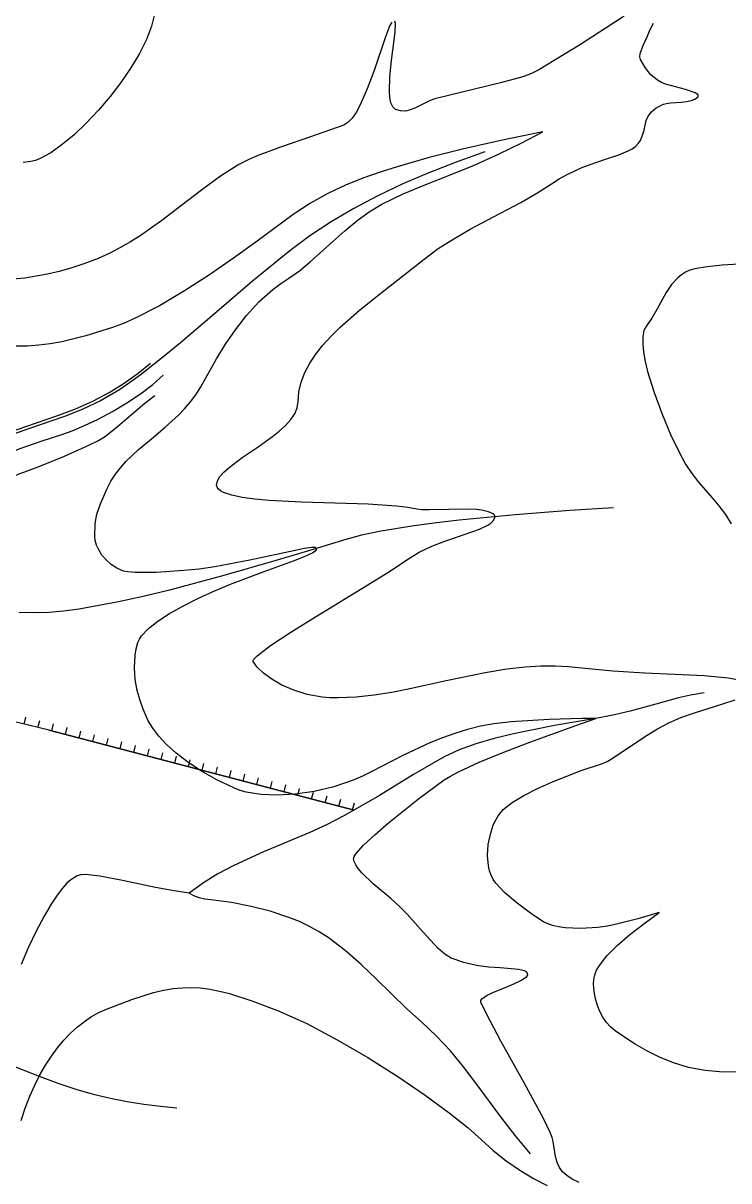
# Model space of a CAD drawing. Header units: millimetres. Extents: x 2 to 2848, y 1 to 2248.
# Drawn here: x 1530.3 to 1730, y 629.1 to 956.6 of the extents above; entities that cross this region are included whole.
import ezdxf

# ---------------------------------------------------------------- set-up
doc = ezdxf.new("R2010")
doc.units = ezdxf.units.MM
for name, color, linetype in [('1000m', 7, 'CONTINUOUS'), ('1500m', 7, 'CONTINUOUS'), ('500m', 7, 'CONTINUOUS'), ('7xx', 7, 'CONTINUOUS'), ('7xx淵', 7, 'CONTINUOUS'), ('州境', 7, 'CONTINUOUS'), ('河川・湖沼', 7, 'CONTINUOUS'), ('自轉車道・登山道', 7, 'CONTINUOUS'), ('葦原鉄道', 7, 'CONTINUOUS')]:
    doc.layers.add(name, color=color, linetype=linetype)

msp = doc.modelspace()

# ---------------------------------------------------------------- linework, layer by layer
at = {"layer": '1000m', "color": 1}
for points in [[(1634.629026, 956.905066), (1634.094623, 955.955057), (1632.833764, 952.75698), (1629.619688, 943.208546), (1627.709813, 938.023873), (1625.626942, 933.342684), (1624.527406, 931.373035), (1623.392747, 929.747823), (1622.225676, 928.539903), (1621.0289, 927.82213), (1609.442313, 923.768465), (1603.130445, 921.564227), (1596.504, 919.10784), (1593.966464, 917.999899), (1591.394881, 916.644286), (1586.147627, 913.32165), (1580.758339, 909.403145), (1575.22312, 905.151984), (1569.538071, 900.831377), (1563.699295, 896.704538), (1560.721042, 894.796035), (1557.702894, 893.034678), (1554.644366, 891.453369), (1551.54497, 890.08501), (1547.749384, 888.648764), (1544.091531, 887.430458), (1540.572034, 886.417802), (1537.191517, 885.598508), (1530.849922, 884.490847), (1525.07174, 884.009161)], [(1732.395571, 770.899362), (1729.757188, 771.351637), (1723.00942, 771.96173), (1714.717, 772.383), (1706.128063, 772.75605), (1697.1381, 773.3289), (1688.426072, 774.209786), (1684.600977, 774.55769), (1680.805725, 774.759237), (1676.797239, 774.75093), (1672.332441, 774.46927), (1667.168254, 773.85076), (1661.0616, 772.8319), (1650.059309, 770.552948), (1639.69825, 768.297687), (1634.644493, 767.328352), (1629.614616, 766.544233), (1624.563143, 766.005094), (1619.4446, 765.7707), (1617.128347, 765.817609), (1614.89606, 766.006079), (1610.704672, 766.754408), (1606.913011, 767.909098), (1603.56365, 769.363562), (1600.699164, 771.011213), (1598.362128, 772.745461), (1596.595115, 774.459719), (1595.4407, 776.0474), (1595.41989, 776.321461), (1595.602034, 776.689823), (1596.529613, 777.687857), (1600.318941, 780.578059), (1606.079554, 784.372607), (1613.082325, 788.7261), (1627.897822, 797.728316), (1634.25229, 801.686237), (1638.9324, 804.8215), (1642.351054, 806.954948), (1645.987888, 808.69555), (1649.680559, 810.131296), (1653.266725, 811.350175), (1659.470175, 813.489287), (1661.762774, 814.585499), (1662.635768, 815.178764), (1663.2995, 815.8168), (1663.73605, 816.479087), (1663.863659, 817.028347), (1663.716801, 817.481452), (1663.32995, 817.855275), (1661.974166, 818.432566), (1660.0721, 818.8952), (1658.575812, 819.055639), (1656.366498, 819.104334), (1650.781688, 819.016675), (1645.263458, 818.932578), (1643.137371, 818.985727), (1641.7576, 819.1524), (1639.196247, 819.64521), (1635.971238, 820.021599), (1627.986756, 820.517178), (1609.075525, 821.124025), (1599.974819, 821.603566), (1595.91264, 821.967926), (1592.328081, 822.446034), (1589.33527, 823.060909), (1587.048334, 823.835567), (1586.205235, 824.290007), (1585.581402, 824.793025), (1585.191102, 825.347497), (1585.0486, 825.9563), (1585.286872, 827.145236), (1586.00657, 828.377767), (1587.138965, 829.652743), (1588.615331, 830.969015), (1592.325065, 833.720852), (1596.58595, 836.624085), (1600.848166, 839.669522), (1602.807955, 841.242694), (1604.561894, 842.84797), (1606.041255, 844.4842), (1607.177312, 846.150237), (1607.901336, 847.84493), (1608.1446, 849.56713), (1608.342182, 852.374218), (1608.976684, 855.117747), (1610.012469, 857.803075), (1611.4139, 860.435562), (1613.14534, 863.020565), (1615.171153, 865.563442), (1617.455702, 868.069552), (1619.96335, 870.544254), (1625.505397, 875.420864), (1631.5122, 880.236139), (1637.698666, 885.032945), (1643.7797, 889.85415), (1647.795563, 892.843401), (1652.183508, 895.647182), (1656.827701, 898.312264), (1661.612313, 900.885416), (1671.139461, 905.943007), (1675.650335, 908.520985), (1679.8383, 911.19411), (1681.972703, 912.566683), (1684.085902, 913.76013), (1688.202508, 915.693916), (1692.095757, 917.164007), (1695.673288, 918.338941), (1698.842738, 919.387257), (1701.511748, 920.477493), (1702.629725, 921.091), (1703.587956, 921.778188), (1704.374896, 922.560126), (1704.979, 923.45788), (1705.597628, 924.92488), (1705.983567, 926.357233), (1706.633263, 929.081651), (1707.18496, 930.355544), (1708.079852, 931.558444), (1709.461908, 932.681265), (1711.4751, 933.71492), (1712.319309, 933.923016), (1713.51795, 934.058301), (1716.4878, 934.293299), (1718.013647, 934.484442), (1719.4032, 934.785635), (1720.533778, 935.242592), (1721.2827, 935.90103), (1721.347986, 936.153788), (1721.223216, 936.408612), (1720.493253, 936.918461), (1717.739875, 937.896987), (1712.0852, 939.35356), (1710.886494, 939.839875), (1709.786244, 940.477683), (1707.860975, 942.126342), (1706.269119, 944.136663), (1704.9704, 946.34577), (1704.815603, 947.086812), (1704.938906, 948.04193), (1705.744375, 950.338176), (1706.835931, 952.722077), (1707.6627, 954.6812), (1708.680609, 956.663889)], [(1700.3264, 958.64995), (1688.025838, 950.620317), (1676.1851, 943.39263), (1674.160042, 942.394432), (1671.706572, 941.477059), (1665.432225, 939.711005), (1646.8387, 935.23714), (1645.532629, 934.781808), (1644.178864, 934.133749), (1641.373088, 932.692315), (1639.943494, 932.115369), (1638.511042, 931.778558), (1637.086941, 931.790097), (1635.6824, 932.2582), (1634.920513, 932.961138), (1634.398236, 934.086775), (1634.084945, 935.569211), (1633.950016, 937.342547), (1634.092743, 941.498319), (1634.581425, 946.026892), (1635.616672, 954.093654), (1635.673248, 956.577447), (1635.479089, 957.201297)], [(1733.774173, 659.957959), (1728.3404, 659.8696), (1723.278181, 660.326431), (1718.600433, 661.242145), (1714.294752, 662.529928), (1710.348738, 664.102962), (1706.749987, 665.874433), (1703.486098, 667.757523), (1697.9133, 671.5113), (1696.530108, 672.656751), (1695.334723, 673.959255), (1694.319974, 675.413828), (1693.478688, 677.015487), (1692.80369, 678.759248), (1692.287808, 680.640127), (1691.923869, 682.653138), (1691.7047, 684.7933), (1691.748394, 686.087973), (1692.045795, 687.391389), (1692.583808, 688.709508), (1693.349338, 690.048287), (1695.510561, 692.811667), (1698.4247, 695.7292), (1702.011116, 698.792786), (1705.8971, 701.830112), (1710.2894, 705.0829), (1704.2555, 703.242125), (1698.613166, 701.808897), (1695.689831, 701.217164), (1692.9095, 700.8051), (1688.059591, 700.506555), (1683.713925, 700.718487), (1681.795861, 701.005603), (1680.082672, 701.408002), (1678.600628, 701.921571), (1677.376, 702.5422), (1673.830389, 704.892414), (1670.082738, 707.681912), (1666.649392, 710.59488), (1664.0467, 713.3155), (1663.326273, 714.378042), (1662.748395, 715.567788), (1662.306883, 716.864449), (1661.995555, 718.247731), (1661.738715, 721.192996), (1661.928413, 724.24125), (1662.515183, 727.23016), (1663.449564, 729.997394), (1664.682091, 732.380618), (1666.1633, 734.2175), (1668.658261, 736.151016), (1671.99128, 738.134655), (1675.887724, 740.09865), (1680.072963, 741.973237), (1688.211289, 745.175127), (1694.2092, 747.1822), (1695.602304, 747.77503), (1697.303834, 748.778534), (1701.563725, 751.6836), (1706.851978, 755.229466), (1709.838961, 757.03397), (1713.0317, 758.7482), (1716.432654, 760.214349), (1720.308492, 761.570822), (1728.276438, 764.03905), (1731.764351, 765.19296)]]:
    msp.add_lwpolyline(points, dxfattribs=at)
at = {"layer": '1500m', "color": 1}
for points in [[(1567.468921, 959.153616), (1566.68575, 955.749035), (1565.261767, 952.024847), (1563.285201, 948.077227), (1560.84428, 944.00235), (1558.027235, 939.89639), (1554.922294, 935.855523), (1551.617686, 931.975923), (1548.20164, 928.353766), (1544.762385, 925.085225), (1541.388151, 922.266476), (1538.167166, 919.993694), (1535.187659, 918.363054), (1533.816032, 917.818592), (1532.53786, 917.47073), (1530.32544, 917.174936)], [(1737.633888, 888.767359), (1728.063414, 888.167914), (1723.853335, 887.739517), (1720.4029, 887.14679), (1718.989744, 886.721363), (1717.717277, 886.149433), (1716.571159, 885.445728), (1715.53705, 884.624976), (1713.747498, 882.691243), (1712.2339, 880.466055), (1709.575675, 875.612604), (1708.201605, 873.219985), (1706.6446, 871.0072), (1705.978735, 869.733182), (1705.646184, 868.033221), (1705.614392, 865.965066), (1705.850803, 863.586464), (1706.32286, 860.955165), (1706.998008, 858.128916), (1708.82735, 852.122565), (1711.078379, 846.029397), (1713.490647, 840.311401), (1715.803704, 835.430562), (1717.7571, 831.84887), (1719.521328, 829.216463), (1721.40338, 826.813505), (1725.297713, 822.323859), (1727.198372, 820.051132), (1728.993614, 817.635776), (1730.627627, 814.984772)]]:
    msp.add_lwpolyline(points, dxfattribs=at)
at = {"layer": '500m', "color": 1}
for points in [[(1687.6796, 628.6266), (1685.677225, 629.602345), (1684.117423, 630.611338), (1682.932207, 631.706168), (1682.053588, 632.939425), (1681.413576, 634.363698), (1680.944183, 636.031575), (1680.2453, 640.3085), (1680.2453, 640.3085), (1679.980317, 641.361817), (1679.43701, 642.780898), (1677.638589, 646.563306), (1672.056713, 656.8338), (1665.47038, 668.671269), (1662.416389, 674.412396), (1659.8503, 679.627), (1659.817226, 680.114391), (1660.129312, 680.613657), (1661.591239, 681.641172), (1663.840631, 682.696264), (1666.482037, 683.76565), (1669.120008, 684.836049), (1671.359092, 685.894178), (1672.80384, 686.926756), (1673.104759, 687.429312), (1673.0588, 687.9205), (1672.739244, 688.288763), (1672.197111, 688.572346), (1670.518156, 688.946275), (1665.292775, 689.346775), (1662.038511, 689.616543), (1658.551306, 690.094788), (1654.977242, 690.903107), (1651.4624, 692.1631), (1649.648133, 693.27715), (1647.701617, 694.97305), (1645.642439, 697.102075), (1643.490188, 699.5155), (1638.984814, 704.60065), (1636.670868, 706.974925), (1634.3422, 709.0387), (1629.394488, 713.167402), (1626.180025, 716.268988), (1625.134977, 717.502408), (1624.4179, 718.560405), (1623.993679, 719.470096), (1623.8272, 720.2586), (1624.000672, 720.893019), (1624.560755, 721.766196), (1626.672837, 724.111181), (1629.827627, 727.058276), (1633.6893, 730.3722), (1642.190012, 737.159419), (1649.4884, 742.5906), (1651.195266, 743.656847), (1653.46576, 744.854473), (1659.325775, 747.533388), (1666.324721, 750.406383), (1673.718875, 753.2525), (1686.717913, 757.980263), (1692.3731, 759.949), (1688.453042, 759.890825), (1679.197138, 759.61095), (1668.361789, 758.95135), (1663.525699, 758.42977), (1659.7034, 757.754), (1656.061141, 756.800233), (1652.507238, 755.707611), (1648.969121, 754.452781), (1645.374225, 753.012388), (1637.723825, 749.481495), (1628.9755, 744.9281), (1626.356486, 743.611756), (1623.674004, 742.448717), (1618.194967, 740.567727), (1612.691056, 739.255483), (1607.314938, 738.482338), (1602.219276, 738.218644), (1597.556739, 738.434755), (1593.479992, 739.101022), (1591.708997, 739.5937), (1590.1417, 740.1878), (1585.153461, 742.57852), (1580.759908, 745.053434), (1576.940887, 747.569575), (1573.676245, 750.083975), (1570.945828, 752.553665), (1568.729482, 754.935678), (1567.007054, 757.187046), (1565.75839, 759.2648), (1564.272254, 762.579348), (1563.415914, 765.003771), (1562.644739, 767.827388), (1562.07924, 770.966018), (1561.839926, 774.335483), (1562.04731, 777.851603), (1562.356172, 779.638353), (1562.8219, 781.4302), (1563.226957, 782.376303), (1563.862248, 783.351761), (1565.766944, 785.374997), (1568.422811, 787.468409), (1571.716675, 789.6005), (1575.535361, 791.739772), (1579.765694, 793.854728), (1584.294498, 795.91387), (1589.0086, 797.8857), (1598.562261, 801.514322), (1606.813387, 804.5358), (1609.956365, 805.780733), (1612.180745, 806.828128), (1613.288875, 807.662734), (1613.362579, 807.995475), (1613.0831, 808.2693), (1612.019434, 808.32887), (1609.948161, 808.022502), (1603.367188, 806.621688), (1594.50897, 804.68633), (1584.5423, 802.8359), (1580.110477, 802.215615), (1575.796169, 801.75408), (1567.974971, 801.256688), (1561.988448, 801.242577), (1559.967483, 801.385143), (1558.74634, 801.6106), (1556.854113, 802.43841), (1555.201503, 803.524545), (1553.793182, 804.795811), (1552.633826, 806.179013), (1551.72811, 807.600956), (1551.080707, 808.988448), (1550.696292, 810.268294), (1550.57954, 811.3673), (1550.73671, 815.103144), (1551.206752, 817.768925), (1552.253863, 820.634544), (1554.14224, 824.9699), (1555.192851, 827.058355), (1556.441505, 829.014), (1557.862975, 830.857021), (1559.432034, 832.607602), (1562.91201, 835.912186), (1566.67962, 839.089231), (1570.533049, 842.300218), (1574.270481, 845.706627), (1576.032632, 847.533577), (1577.690103, 849.469938), (1579.217668, 851.535894), (1580.5901, 853.75163), (1585.066297, 861.687085), (1587.585649, 865.812392), (1590.377075, 869.926121), (1593.504004, 873.940798), (1597.029866, 877.76895), (1601.018088, 881.323102), (1603.205406, 882.970092), (1605.5321, 884.51578), (1608.485911, 886.58599), (1611.54897, 889.099672), (1617.971937, 894.884686), (1621.316398, 897.869634), (1624.739211, 900.725285), (1628.232653, 903.308448), (1631.789, 905.47593), (1637.864742, 908.383906), (1644.286412, 911.007755), (1650.956652, 913.588817), (1657.7781, 916.36843), (1664.984422, 919.643632), (1671.2455, 922.713624), (1677.3338, 925.8777), (1665.474762, 923.431064), (1654.968814, 921.07432), (1645.25, 918.58556), (1636.1727, 915.991686), (1631.376247, 914.505139), (1626.47275, 912.801928), (1621.510828, 910.814358), (1616.5391, 908.474738), (1611.606184, 905.715373), (1606.7607, 902.46857), (1596.217292, 894.696405), (1589.851719, 890.126435), (1583.040361, 885.436024), (1575.995814, 880.876783), (1568.930672, 876.700325), (1562.057533, 873.158264), (1558.759399, 871.70376), (1555.58899, 870.50221), (1548.083548, 868.136619), (1541.248205, 866.486058), (1537.985465, 865.922572), (1534.774624, 865.530232), (1531.577141, 865.306501), (1528.354474, 865.248843)], [(1529.790985, 646.233509), (1530.955994, 649.736113), (1532.233878, 653.051858), (1533.61781, 656.179224), (1535.100964, 659.116694), (1536.676512, 661.862746), (1538.337628, 664.415863), (1540.077483, 666.774524), (1541.889253, 668.937211), (1543.766108, 670.902405), (1545.701223, 672.668586), (1547.687771, 674.234235), (1549.718924, 675.597833), (1551.787856, 676.757861), (1553.88774, 677.7128), (1561.072107, 680.449803), (1567.252786, 682.376452), (1570.073088, 683.03802), (1572.770082, 683.499552), (1575.386309, 683.761899), (1577.964305, 683.825913), (1580.54661, 683.692442), (1583.175761, 683.36234), (1585.894297, 682.836456), (1588.744757, 682.115642), (1595.011601, 680.092626), (1602.3166, 677.3001), (1606.370492, 675.576694), (1610.565961, 673.60606), (1619.209233, 669.07052), (1627.901622, 663.988318), (1636.298338, 658.654288), (1644.054585, 653.363265), (1650.825573, 648.410086), (1656.266509, 644.089586), (1660.0326, 640.6966), (1663.315065, 637.687678), (1666.969658, 634.829558), (1670.835087, 632.191387), (1674.750063, 629.842313), (1678.553292, 627.85148)]]:
    msp.add_lwpolyline(points, dxfattribs=at)
at = {"layer": '7xx', "color": 2}
msp.add_lwpolyline([(1461.6536, 803.51107), (1468.828181, 805.973775), (1476.124075, 808.644858), (1482.969931, 811.432772), (1488.7944, 814.24597), (1502.280375, 822.025557), (1516.293, 830.22117), (1519.367632, 831.861933), (1522.599934, 833.40422), (1529.25365, 836.17147), (1535.686341, 838.47912), (1541.3302, 840.28337), (1544.21582, 841.306425), (1547.684347, 842.787589), (1551.543544, 844.651675), (1555.601175, 846.823495), (1559.665003, 849.227862), (1563.542791, 851.789589), (1567.042302, 854.433487), (1569.9713, 857.08437)], dxfattribs=at)
at = {"layer": '7xx淵', "color": 1}
msp.add_lwpolyline([(1461.6536, 803.5111), (1468.828181, 805.973805), (1476.124075, 808.644887), (1482.969931, 811.432802), (1488.7944, 814.246), (1502.280375, 822.025587), (1516.293, 830.2212), (1519.367632, 831.861963), (1522.599934, 833.40425), (1529.25365, 836.1715), (1535.686341, 838.47915), (1541.3302, 840.2834), (1544.21582, 841.306455), (1547.684347, 842.787619), (1551.543544, 844.651705), (1555.601175, 846.823525), (1559.665003, 849.227892), (1563.542791, 851.789619), (1567.042302, 854.433517), (1569.9713, 857.0844)], dxfattribs=at)
at = {"layer": '州境', "color": 1}
msp.add_lwpolyline([(1523.492987, 663.183372), (1534.92291, 658.7836), (1540.155215, 656.779268), (1545.237947, 655.079805), (1550.192473, 653.659199), (1555.040161, 652.491438), (1559.80238, 651.550509), (1564.500497, 650.810402), (1569.155881, 650.245103), (1573.7899, 649.8286)], dxfattribs=at)
at = {"layer": '河川・湖沼', "color": 4}
for points in [[(1660.957, 920.22612), (1652.872241, 917.357189), (1645.124064, 914.335643), (1637.713296, 911.148452), (1630.640763, 907.782584), (1623.90729, 904.225008), (1617.513705, 900.462692), (1611.460833, 896.482607), (1605.7495, 892.27172), (1595.185328, 883.645793), (1585.133427, 874.996094), (1574.812993, 866.180913), (1569.308074, 861.666982), (1563.44322, 857.05854), (1560.471651, 854.870652), (1557.622153, 852.94889), (1552.21653, 849.785587), (1547.080675, 847.332312), (1542.068915, 845.35275), (1531.834975, 841.869496), (1526.321446, 839.89317)], [(1697.3161, 819.5323), (1685.016167, 818.773352), (1669.529887, 817.562687), (1653.677364, 816.034605), (1646.495043, 815.193499), (1640.2787, 814.3234), (1631.593639, 812.901386), (1626.105013, 811.766837), (1620.96778, 810.342995), (1613.3369, 808.0531), (1601.566995, 804.550506), (1587.109136, 800.370925), (1571.762732, 796.260906), (1564.31864, 794.46528), (1557.32719, 792.967), (1546.148434, 790.899717), (1541.720371, 790.275053), (1537.631089, 789.906763), (1533.554014, 789.78264), (1529.162575, 789.890477)], [(1723.0196, 767.1875), (1719.157874, 766.560696), (1715.72128, 765.802558), (1709.290888, 763.996087), (1702.063227, 761.975698), (1697.630046, 760.950162), (1692.3731, 759.949), (1680.686517, 757.932666), (1669.108187, 755.6243), (1663.607314, 754.27592), (1658.430739, 752.752909), (1653.677542, 751.021394), (1649.4468, 749.0475), (1640.811358, 744.05213), (1631.122737, 738.158963), (1626.104692, 735.18864), (1621.088798, 732.369389), (1616.16354, 729.826385), (1611.4174, 727.6848), (1598.30735, 722.20595), (1589.9625, 718.3846), (1585.453634, 715.954608), (1581.3697, 713.391763), (1577.2658, 710.5398)], [(1624.0238, 733.9966), (1537.66365, 756.635), (1529.14843, 758.716977), (1520.366156, 760.688712), (1510.72344, 762.7358)], [(1530.65226, 758.3654), (1531.11081, 760.3121)], [(1534.54094, 757.4284), (1535.02093, 759.3699)], [(1538.41628, 756.4377), (1538.92343, 758.3723)], [(1542.28555, 755.4234), (1542.79269, 757.3581)], [(1546.15482, 754.4091), (1546.66196, 756.3438)], [(1550.02408, 753.3948), (1550.53123, 755.3295)], [(1553.89335, 752.3806), (1554.40049, 754.3152)], [(1557.76262, 751.3663), (1558.26976, 753.3009)], [(1561.63188, 750.352), (1562.13903, 752.2866)], [(1565.50115, 749.3377), (1566.00829, 751.2723)], [(1569.37041, 748.3234), (1569.87756, 750.258)], [(1573.2397, 747.3091), (1573.7468, 749.2438)], [(1577.1089, 746.2948), (1577.6161, 748.2295)], [(1580.9782, 745.2805), (1581.4854, 747.2152)], [(1584.8475, 744.2663), (1585.3546, 746.2009)], [(1588.7167, 743.252), (1589.2239, 745.1866)], [(1592.586, 742.2377), (1593.0932, 744.1723)], [(1596.4553, 741.2234), (1596.9624, 743.158)], [(1600.3245, 740.2091), (1600.8317, 742.1437)], [(1604.1938, 739.1948), (1604.701, 741.1295)], [(1608.0631, 738.1805), (1608.5702, 740.1152)], [(1611.9323, 737.1662), (1612.4395, 739.1009)], [(1615.8016, 736.152), (1616.3088, 738.0866)], [(1619.6709, 735.1377), (1620.178, 737.0723)], [(1623.5401, 734.1234), (1624.0473, 736.058)], [(1577.2658, 710.5398), (1572.510826, 711.299788), (1567.77101, 712.123), (1558.424032, 714.092092), (1552.034718, 715.346613), (1547.988692, 715.818077), (1546.65242, 715.738761), (1545.67158, 715.438), (1543.832841, 714.286969), (1542.728946, 713.301407), (1541.458873, 711.89285), (1539.990248, 709.949074), (1538.290702, 707.357856), (1536.327864, 704.006973), (1534.06936, 699.7842), (1531.800695, 695.087944), (1529.76792, 690.364184)], [(1673.8483, 636.8008), (1669.626233, 641.851221), (1665.727892, 646.886539), (1658.470763, 656.713313), (1654.896158, 661.405488), (1651.213652, 665.884005), (1647.315335, 670.099222), (1643.0933, 674.0015), (1638.76481, 677.89166), (1634.547175, 682.009975), (1630.332446, 686.216096), (1626.012675, 690.369675), (1621.479913, 694.330363), (1616.626212, 697.957813), (1614.045276, 699.602714), (1611.343624, 701.111674), (1608.507763, 702.467151), (1605.5242, 703.6516), (1600.237363, 705.3793), (1594.859175, 706.786675), (1589.288875, 707.859213), (1583.4257, 708.5824), (1581.790719, 708.799341), (1580.14505, 709.1807), (1578.599731, 709.752259), (1577.2658, 710.5398)]]:
    msp.add_lwpolyline(points, dxfattribs=at)
at = {"layer": '河川・湖沼', "color": 1}
msp.add_lwpolyline([(1537.66365, 756.635), (1624.0238, 733.9966)], dxfattribs=at)
at = {"layer": '自轉車道・登山道', "color": 1}
msp.add_lwpolyline([(1467.913, 805.6527), (1466.5854, 809.6909), (1472.568462, 811.774887), (1475.726967, 813.050333), (1478.9719, 814.5518), (1483.085353, 816.739686), (1487.1929, 819.161637), (1495.0281, 824.243), (1502.856888, 829.2458), (1507.140764, 831.738312), (1511.7068, 834.215), (1515.609797, 836.197208), (1519.7275, 838.134912), (1524.073953, 839.977011), (1528.6632, 841.6724), (1539.570038, 845.41255), (1544.929955, 847.456166), (1550.0694, 849.7257), (1554.685956, 852.169303), (1558.9616, 854.830575), (1562.873644, 857.630709), (1566.3994, 860.4909)], dxfattribs=at)
at = {"layer": '葦原鉄道', "color": 5}
msp.add_lwpolyline([(1516.49985, 822.7205), (1522.660018, 826.081041), (1525.763156, 827.659372), (1528.70152, 828.91917), (1534.622584, 831.161313), (1542.008203, 834.122576), (1548.972872, 837.206616), (1551.708132, 838.60832), (1553.63109, 839.81709), (1557.045455, 842.567876), (1561.021089, 845.932548), (1564.786248, 849.104286), (1567.56919, 851.27627)], dxfattribs=at)
at = {"layer": '葦原鉄道', "color": 1}
msp.add_lwpolyline([(1528.70152, 828.91917), (1534.622584, 831.161313), (1542.008203, 834.122576), (1548.972872, 837.206616), (1551.708132, 838.60832), (1553.63109, 839.81709), (1557.045455, 842.567876), (1561.021089, 845.932548), (1564.786248, 849.104286), (1567.56919, 851.27627)], dxfattribs=at)

doc.saveas('drawing.dxf')
